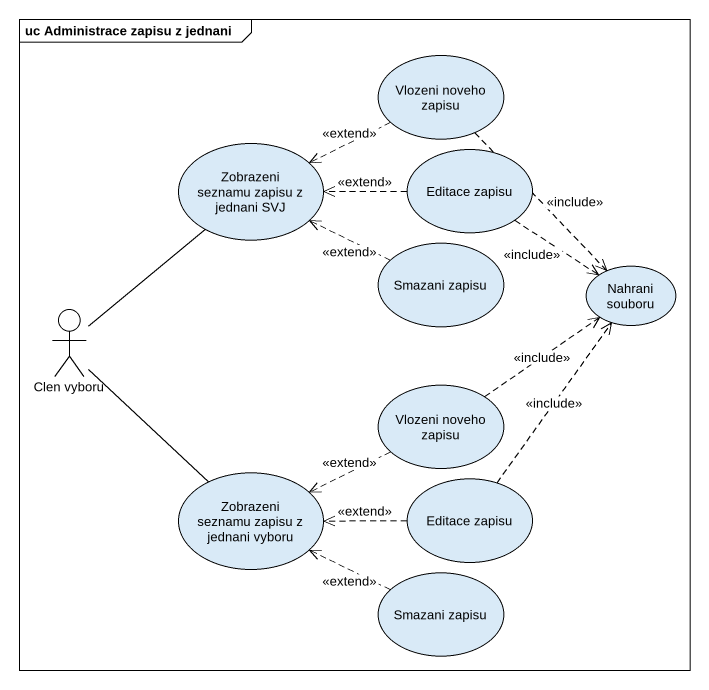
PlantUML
@startuml
mainframe uc Administrace zapisu z jednani
usecase "Vlozeni noveho zapisu" as Vlozeni_noveho_zapisu
usecase "Zobrazeni seznamu zapisu z jednani SVJ" as Zobrazeni_seznamu_zapisu_z
usecase "Editace zapisu" as Editace_zapisu
usecase "Smazani zapisu" as Smazani_zapisu
usecase "Nahrani souboru" as Nahrani_souboru
actor "Clen vyboru" as Clen_vyboru
usecase "Vlozeni noveho zapisu" as Vlozeni_noveho_zapisu_2
usecase "Zobrazeni seznamu zapisu z jednani vyboru" as Zobrazeni_seznamu_zapisu_z_2
usecase "Editace zapisu" as Editace_zapisu_2
usecase "Smazani zapisu" as Smazani_zapisu_2
Vlozeni_noveho_zapisu .left.> Zobrazeni_seznamu_zapisu_z : <<extend>>
Vlozeni_noveho_zapisu ..> Nahrani_souboru : <<include>>
Editace_zapisu .left.> Zobrazeni_seznamu_zapisu_z : <<extend>>
Editace_zapisu ..> Nahrani_souboru : <<include>>
Smazani_zapisu .left.> Zobrazeni_seznamu_zapisu_z : <<extend>>
Clen_vyboru -up- Zobrazeni_seznamu_zapisu_z
Clen_vyboru -- Zobrazeni_seznamu_zapisu_z_2
Vlozeni_noveho_zapisu_2 .up.> Nahrani_souboru : <<include>>
Vlozeni_noveho_zapisu_2 .left.> Zobrazeni_seznamu_zapisu_z_2 : <<extend>>
Editace_zapisu_2 .up.> Nahrani_souboru : <<include>>
Editace_zapisu_2 .left.> Zobrazeni_seznamu_zapisu_z_2 : <<extend>>
Smazani_zapisu_2 .left.> Zobrazeni_seznamu_zapisu_z_2 : <<extend>>
@enduml
